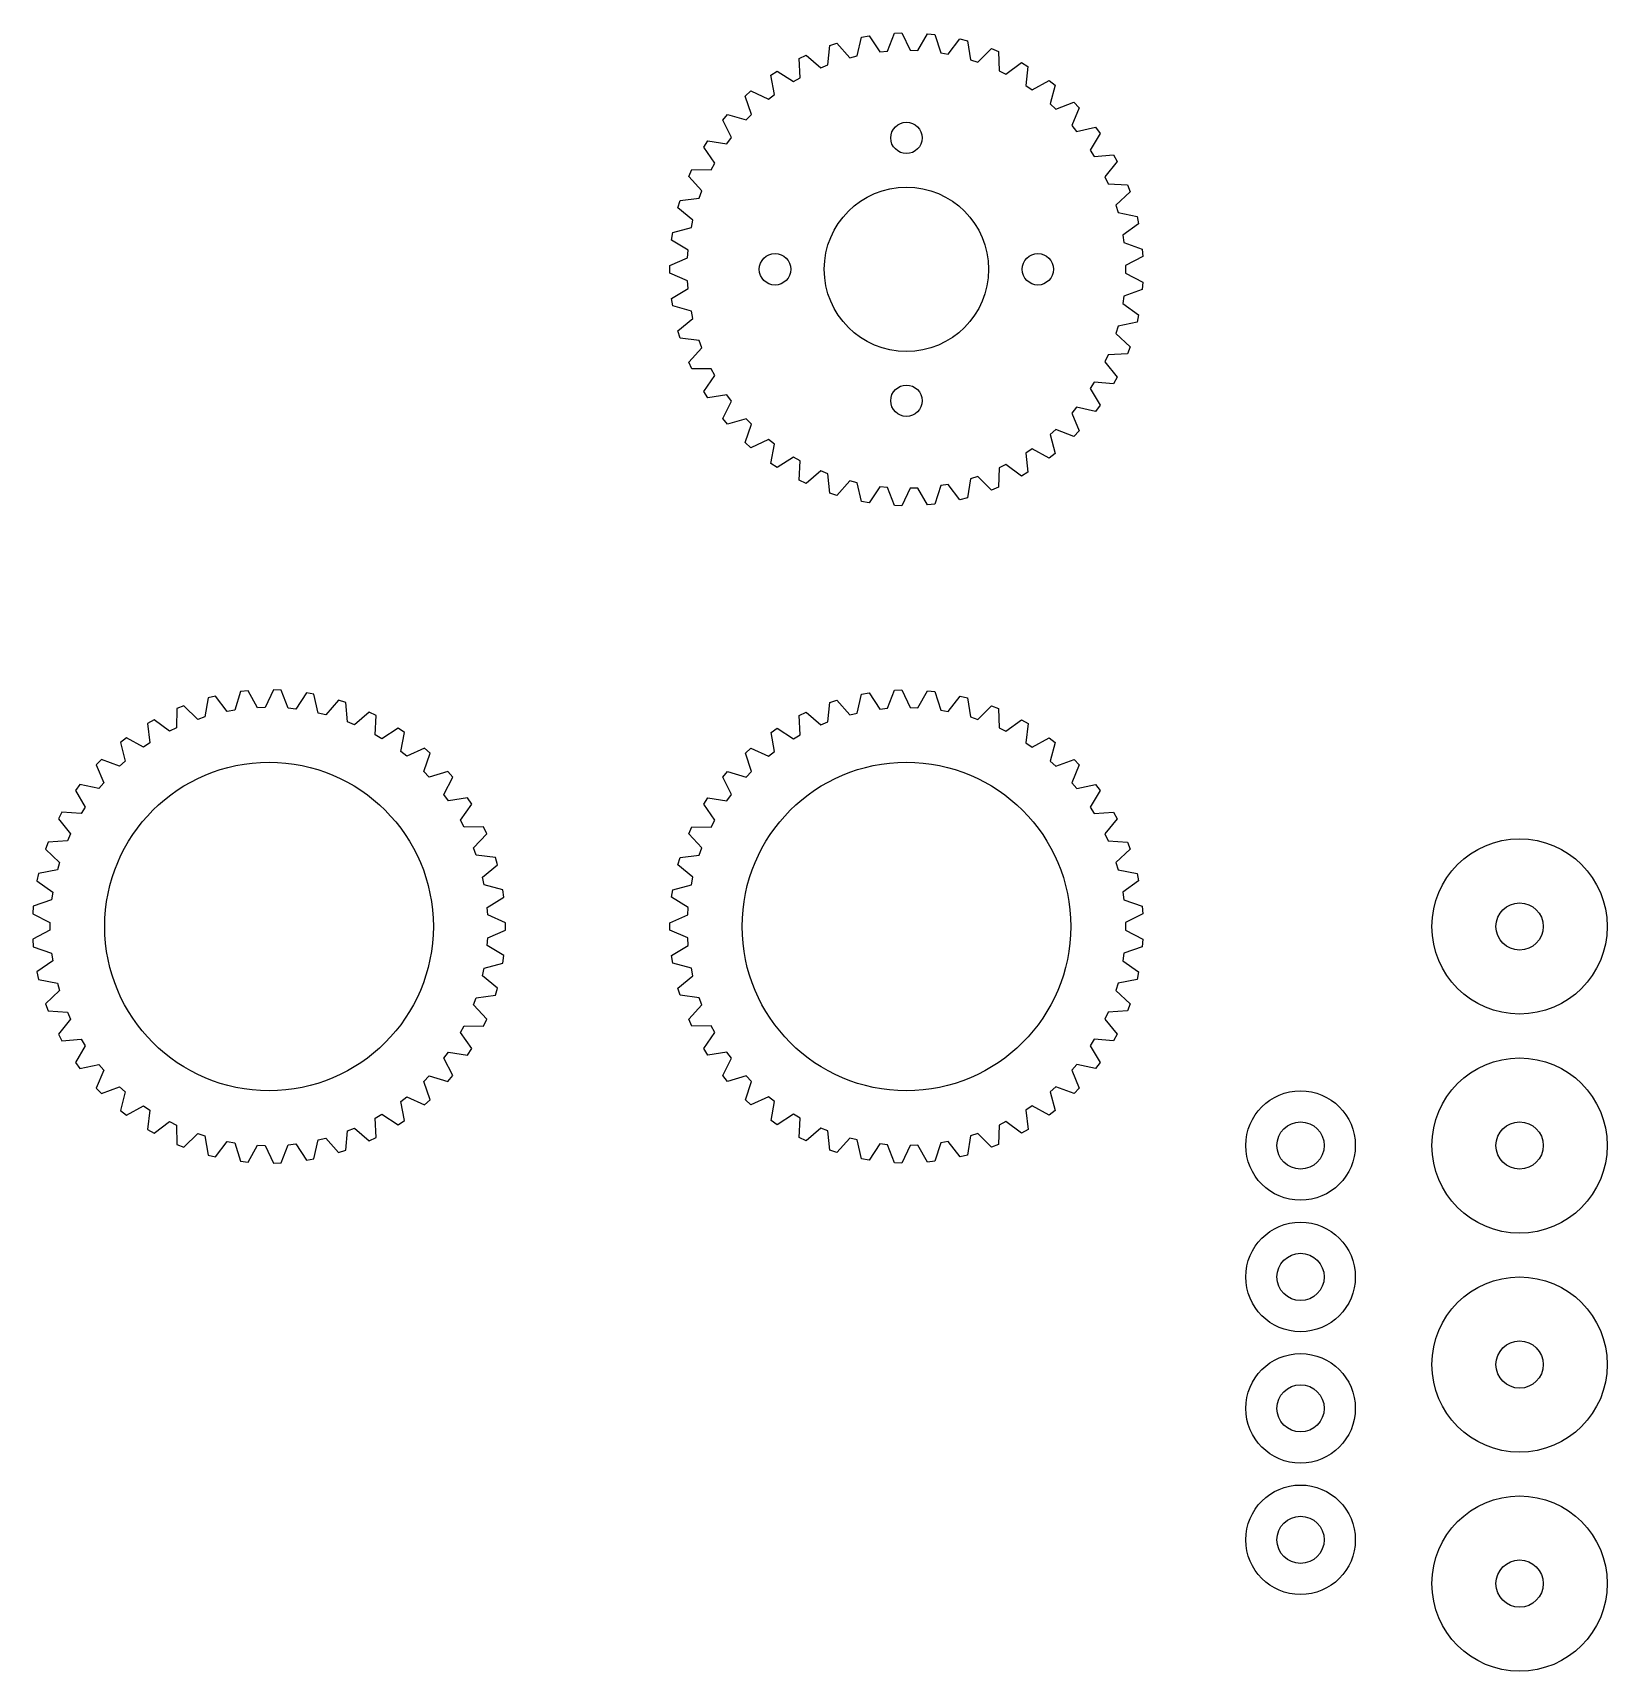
# Model space of a CAD drawing. Header units: inches. Extents: x -0.4 to 25.4, y -3.6 to 3.1.
# Drawn here: x 5.006 to 8.6, y -2.4 to 1.34 of the extents above; entities that cross this region are included whole.
import ezdxf

# ---------------------------------------------------------------- set-up
doc = ezdxf.new("R2010")
doc.units = ezdxf.units.IN
doc.header["$MEASUREMENT"] = 0
doc.layers.get('0').update_dxf_attribs({"lineweight": 25, "true_color": 0xffffff})

# ---------------------------------------------------------------- blocks, each defined once
blk = doc.blocks.new('bearing-gear')
at = {"color": 7, "true_color": 0x000000}
for p, q in [((-0.1125, 0.4872), (-0.1023, 0.5303)), ((-0.0853, 0.5333), (-0.0609, 0.4963)), ((-0.0436, 0.4981), (-0.0275, 0.5394)), ((-0.0102, 0.54), (0.0087, 0.4999)), ((0.0262, 0.4993), (0.0479, 0.5379)), ((0.065, 0.5361), (0.0782, 0.4938)), ((0.0954, 0.4908), (0.1223, 0.526)), ((-0.229, 0.4891), (-0.1954, 0.4603)), ((-0.1792, 0.4668), (-0.1751, 0.5109)), ((-0.1587, 0.5162), (-0.1294, 0.483)), ((0.139, 0.5219), (0.1462, 0.4782)), ((0.1628, 0.4728), (0.1943, 0.5039)), ((0.2103, 0.4974), (0.2113, 0.4532)), ((-0.2948, 0.4525), (-0.2575, 0.4286)), ((-0.2424, 0.4373), (-0.2445, 0.4816)), ((0.227, 0.4455), (0.2625, 0.472)), ((0.2775, 0.4633), (0.2723, 0.4193)), ((-0.3009, 0.3993), (-0.3091, 0.4429)), ((0.2868, 0.4096), (0.3257, 0.4308)), ((0.3393, 0.4202), (0.328, 0.3774)), ((-0.3536, 0.3536), (-0.3677, 0.3955)), ((-0.3549, 0.4071), (-0.3147, 0.3886)), ((0.341, 0.3657), (0.3825, 0.3813)), ((-0.3993, 0.3009), (-0.4192, 0.3405)), ((-0.4081, 0.3537), (-0.3657, 0.341)), ((0.3944, 0.3689), (0.3774, 0.328)), ((0.3886, 0.3147), (0.4318, 0.3244)), ((0.4419, 0.3104), (0.4193, 0.2723)), ((-0.4373, 0.2424), (-0.4625, 0.2788)), ((-0.4534, 0.2935), (-0.4096, 0.2868)), ((-0.4898, 0.2275), (-0.4455, 0.227)), ((0.4286, 0.2575), (0.4727, 0.2611)), ((0.4808, 0.2459), (0.4532, 0.2113)), ((-0.4668, 0.1792), (-0.4968, 0.2118)), ((0.4603, 0.1954), (0.5045, 0.1928)), ((-0.5167, 0.1571), (-0.4728, 0.1628)), ((0.5104, 0.1766), (0.4782, 0.1462)), ((-0.4872, 0.1125), (-0.5215, 0.1406)), ((0.483, 0.1294), (0.5264, 0.1207)), ((-0.5335, 0.0837), (-0.4908, 0.0954)), ((0.53, 0.1038), (0.4938, 0.0782)), ((-0.4981, 0.0436), (-0.5359, 0.0666)), ((0.4963, 0.0609), (0.5381, 0.0463)), ((-0.54, 0.0086), (-0.4993, 0.0262)), ((0.5393, 0.0291), (0.4999, 0.0087)), ((-0.4993, -0.0262), (-0.54, -0.0086)), ((0.4999, -0.0087), (0.5393, -0.0291)), ((-0.5359, -0.0666), (-0.4981, -0.0436)), ((0.5381, -0.0463), (0.4963, -0.0609)), ((-0.4908, -0.0954), (-0.5335, -0.0837)), ((0.4938, -0.0782), (0.53, -0.1038)), ((-0.5215, -0.1406), (-0.4872, -0.1125)), ((0.4782, -0.1462), (0.5104, -0.1766)), ((0.5264, -0.1207), (0.483, -0.1294)), ((-0.4728, -0.1628), (-0.5167, -0.1571)), ((-0.4968, -0.2118), (-0.4668, -0.1792)), ((0.4532, -0.2113), (0.4808, -0.2459)), ((0.5045, -0.1928), (0.4603, -0.1954)), ((-0.4455, -0.227), (-0.4898, -0.2275)), ((-0.4625, -0.2788), (-0.4373, -0.2424)), ((0.4727, -0.2611), (0.4286, -0.2575)), ((-0.4096, -0.2868), (-0.4534, -0.2935)), ((0.4193, -0.2723), (0.4419, -0.3104)), ((-0.4192, -0.3405), (-0.3993, -0.3009)), ((0.3774, -0.328), (0.3944, -0.3689)), ((0.4318, -0.3244), (0.3886, -0.3147)), ((-0.3657, -0.341), (-0.4081, -0.3537)), ((-0.3677, -0.3955), (-0.3536, -0.3536)), ((0.3825, -0.3813), (0.341, -0.3657)), ((-0.3147, -0.3886), (-0.3549, -0.4071)), ((-0.3091, -0.4429), (-0.3009, -0.3993)), ((0.3257, -0.4308), (0.2868, -0.4096)), ((0.328, -0.3774), (0.3393, -0.4202)), ((-0.2575, -0.4286), (-0.2948, -0.4525)), ((-0.2445, -0.4816), (-0.2424, -0.4373)), ((0.2625, -0.472), (0.227, -0.4455)), ((0.2723, -0.4193), (0.2775, -0.4633)), ((-0.1954, -0.4603), (-0.229, -0.4891)), ((-0.1751, -0.5109), (-0.1792, -0.4668)), ((-0.1294, -0.483), (-0.1587, -0.5162)), ((0.1462, -0.4782), (0.139, -0.5219)), ((0.1943, -0.5039), (0.1628, -0.4728)), ((0.2113, -0.4532), (0.2103, -0.4974)), ((-0.1023, -0.5303), (-0.1125, -0.4872)), ((-0.0609, -0.4963), (-0.0853, -0.5333)), ((-0.0275, -0.5394), (-0.0436, -0.4981)), ((0.0087, -0.4999), (-0.0102, -0.54)), ((0.0479, -0.5379), (0.0262, -0.4993)), ((0.0782, -0.4938), (0.065, -0.5361)), ((0.1223, -0.526), (0.0954, -0.4908))]:
    blk.add_line(p, q, dxfattribs=at)
for p, q in [((-0.1023, 0.5303), (-0.0853, 0.5333)), ((-0.0275, 0.5394), (-0.0102, 0.54)), ((0.0479, 0.5379), (0.065, 0.5361)), ((0.1223, 0.526), (0.139, 0.5219)), ((-0.2445, 0.4816), (-0.229, 0.4891)), ((-0.1751, 0.5109), (-0.1587, 0.5162)), ((-0.1294, 0.483), (-0.1125, 0.4872)), ((-0.0609, 0.4963), (-0.0436, 0.4981)), ((0.0087, 0.4999), (0.0262, 0.4993)), ((0.0782, 0.4938), (0.0954, 0.4908)), ((0.1943, 0.5039), (0.2103, 0.4974)), ((-0.3091, 0.4429), (-0.2948, 0.4525)), ((-0.1954, 0.4603), (-0.1792, 0.4668)), ((0.1462, 0.4782), (0.1628, 0.4728)), ((0.2113, 0.4532), (0.227, 0.4455)), ((0.2625, 0.472), (0.2775, 0.4633)), ((-0.2575, 0.4286), (-0.2424, 0.4373)), ((0.2723, 0.4193), (0.2868, 0.4096)), ((0.3257, 0.4308), (0.3393, 0.4202)), ((-0.3677, 0.3955), (-0.3549, 0.4071)), ((-0.3147, 0.3886), (-0.3009, 0.3993)), ((0.328, 0.3774), (0.341, 0.3657)), ((0.3825, 0.3813), (0.3944, 0.3689)), ((-0.4192, 0.3405), (-0.4081, 0.3537)), ((-0.3657, 0.341), (-0.3536, 0.3536)), ((-0.4096, 0.2868), (-0.3993, 0.3009)), ((0.3774, 0.328), (0.3886, 0.3147)), ((0.4318, 0.3244), (0.4419, 0.3104)), ((-0.4625, 0.2788), (-0.4534, 0.2935)), ((0.4193, 0.2723), (0.4286, 0.2575)), ((-0.4968, 0.2118), (-0.4898, 0.2275)), ((-0.4455, 0.227), (-0.4373, 0.2424)), ((0.4727, 0.2611), (0.4808, 0.2459)), ((0.4532, 0.2113), (0.4603, 0.1954)), ((0.5045, 0.1928), (0.5104, 0.1766)), ((-0.5215, 0.1406), (-0.5167, 0.1571)), ((-0.4728, 0.1628), (-0.4668, 0.1792)), ((-0.4908, 0.0954), (-0.4872, 0.1125)), ((0.4782, 0.1462), (0.483, 0.1294)), ((0.5264, 0.1207), (0.53, 0.1038)), ((-0.5359, 0.0666), (-0.5335, 0.0837)), ((0.4938, 0.0782), (0.4963, 0.0609)), ((-0.4993, 0.0262), (-0.4981, 0.0436)), ((0.5381, 0.0463), (0.5393, 0.0291)), ((-0.54, -0.0086), (-0.54, 0.0086)), ((0.4999, 0.0087), (0.4999, -0.0087)), ((-0.4981, -0.0436), (-0.4993, -0.0262)), ((0.5393, -0.0291), (0.5381, -0.0463)), ((-0.5335, -0.0837), (-0.5359, -0.0666)), ((0.4963, -0.0609), (0.4938, -0.0782)), ((-0.4872, -0.1125), (-0.4908, -0.0954)), ((0.53, -0.1038), (0.5264, -0.1207)), ((-0.5167, -0.1571), (-0.5215, -0.1406)), ((0.483, -0.1294), (0.4782, -0.1462)), ((-0.4668, -0.1792), (-0.4728, -0.1628)), ((0.5104, -0.1766), (0.5045, -0.1928)), ((-0.4898, -0.2275), (-0.4968, -0.2118)), ((0.4603, -0.1954), (0.4532, -0.2113)), ((-0.4373, -0.2424), (-0.4455, -0.227)), ((0.4286, -0.2575), (0.4193, -0.2723)), ((0.4808, -0.2459), (0.4727, -0.2611)), ((-0.4534, -0.2935), (-0.4625, -0.2788)), ((-0.3993, -0.3009), (-0.4096, -0.2868)), ((0.3886, -0.3147), (0.3774, -0.328)), ((0.4419, -0.3104), (0.4318, -0.3244)), ((-0.4081, -0.3537), (-0.4192, -0.3405)), ((-0.3536, -0.3536), (-0.3657, -0.341)), ((0.341, -0.3657), (0.328, -0.3774)), ((0.3944, -0.3689), (0.3825, -0.3813)), ((-0.3549, -0.4071), (-0.3677, -0.3955)), ((-0.3009, -0.3993), (-0.3147, -0.3886)), ((0.2868, -0.4096), (0.2723, -0.4193)), ((-0.2948, -0.4525), (-0.3091, -0.4429)), ((-0.2424, -0.4373), (-0.2575, -0.4286)), ((0.227, -0.4455), (0.2113, -0.4532)), ((0.3393, -0.4202), (0.3257, -0.4308)), ((-0.229, -0.4891), (-0.2445, -0.4816)), ((-0.1792, -0.4668), (-0.1954, -0.4603)), ((-0.1125, -0.4872), (-0.1294, -0.483)), ((0.1628, -0.4728), (0.1462, -0.4782)), ((0.2775, -0.4633), (0.2625, -0.472)), ((-0.1587, -0.5162), (-0.1751, -0.5109)), ((-0.0436, -0.4981), (-0.0609, -0.4963)), ((0.0262, -0.4993), (0.0087, -0.4999)), ((0.0954, -0.4908), (0.0782, -0.4938)), ((0.139, -0.5219), (0.1223, -0.526)), ((0.2103, -0.4974), (0.1943, -0.5039)), ((-0.0853, -0.5333), (-0.1023, -0.5303)), ((-0.0102, -0.54), (-0.0275, -0.5394)), ((0.065, -0.5361), (0.0479, -0.5379))]:
    blk.add_line(p, q)

msp = doc.modelspace()

# ---------------------------------------------------------------- linework, layer by layer
at = {"color": 7, "true_color": 0x000000}
for p, q in [((6.8212, 1.2668), (6.8253, 1.3109)), ((6.8417, 1.3162), (6.8709, 1.283)), ((6.8879, 1.2872), (6.8981, 1.3303)), ((6.9151, 1.3333), (6.9394, 1.2963)), ((6.9568, 1.2981), (6.9729, 1.3394)), ((6.9901, 1.34), (7.0091, 1.2999)), ((7.0265, 1.2993), (7.0482, 1.3379)), ((7.0654, 1.3361), (7.0786, 1.2938)), ((7.0958, 1.2908), (7.1226, 1.326)), ((7.1394, 1.3219), (7.1465, 1.2782)), ((6.758, 1.2373), (6.7559, 1.2816)), ((6.7714, 1.2891), (6.805, 1.2603)), ((7.1631, 1.2728), (7.1946, 1.3039)), ((7.2106, 1.2974), (7.2117, 1.2532)), ((7.2274, 1.2455), (7.2629, 1.272)), ((6.6994, 1.1993), (6.6912, 1.2429)), ((6.7055, 1.2525), (6.7428, 1.2286)), ((7.2778, 1.2633), (7.2727, 1.2193)), ((6.6454, 1.2071), (6.6857, 1.1886)), ((7.2871, 1.2096), (7.326, 1.2308)), ((7.3396, 1.2202), (7.3284, 1.1774)), ((6.6468, 1.1536), (6.6326, 1.1955)), ((7.3414, 1.1657), (7.3828, 1.1813)), ((7.3948, 1.1689), (7.3777, 1.128)), ((6.601, 1.1009), (6.5811, 1.1405)), ((6.5922, 1.1537), (6.6347, 1.141)), ((7.3889, 1.1147), (7.4322, 1.1244)), ((6.547, 1.0935), (6.5908, 1.0868)), ((7.4423, 1.1104), (7.4197, 1.0723)), ((6.563, 1.0424), (6.5378, 1.0788)), ((7.4289, 1.0575), (7.4731, 1.0611)), ((6.5336, 0.9792), (6.5035, 1.0118)), ((6.5106, 1.0275), (6.5549, 1.027)), ((7.4812, 1.0459), (7.4535, 1.0113)), ((7.4606, 0.9954), (7.5048, 0.9928)), ((7.5107, 0.9766), (7.4785, 0.9462)), ((6.5132, 0.9125), (6.4789, 0.9406)), ((6.4837, 0.9571), (6.5276, 0.9628)), ((7.4833, 0.9294), (7.5268, 0.9207)), ((7.5303, 0.9038), (7.4942, 0.8782)), ((6.5023, 0.8436), (6.4644, 0.8666)), ((6.4668, 0.8837), (6.5095, 0.8954)), ((7.4966, 0.8609), (7.5384, 0.8463)), ((6.4604, 0.8086), (6.501, 0.8262)), ((6.4604, 0.8086), (6.501, 0.8262)), ((7.5396, 0.8291), (7.5003, 0.8087)), ((6.501, 0.7738), (6.4604, 0.7914)), ((6.501, 0.7738), (6.4604, 0.7914)), ((7.5003, 0.7913), (7.5396, 0.7709)), ((6.4644, 0.7334), (6.5023, 0.7564)), ((7.5384, 0.7537), (7.4966, 0.7391)), ((6.5095, 0.7046), (6.4668, 0.7163)), ((7.4942, 0.7218), (7.5303, 0.6962)), ((6.4789, 0.6594), (6.5132, 0.6875)), ((7.5268, 0.6793), (7.4833, 0.6706)), ((6.5276, 0.6372), (6.4837, 0.6429)), ((7.4785, 0.6538), (7.5107, 0.6234)), ((6.5035, 0.5882), (6.5336, 0.6208)), ((7.5048, 0.6072), (7.4606, 0.6046)), ((6.5549, 0.573), (6.5106, 0.5725)), ((7.4535, 0.5887), (7.4812, 0.5541)), ((6.5378, 0.5212), (6.563, 0.5576)), ((7.4197, 0.5277), (7.4423, 0.4896)), ((7.4731, 0.5389), (7.4289, 0.5425)), ((6.5908, 0.5132), (6.547, 0.5065)), ((6.5811, 0.4595), (6.601, 0.4991)), ((6.6347, 0.459), (6.5922, 0.4463)), ((7.3777, 0.472), (7.3948, 0.4311)), ((7.4322, 0.4756), (7.3889, 0.4853)), ((6.6326, 0.4045), (6.6468, 0.4464)), ((6.6857, 0.4114), (6.6454, 0.3929)), ((7.3284, 0.4226), (7.3396, 0.3798)), ((7.3828, 0.4187), (7.3414, 0.4343)), ((6.6912, 0.3571), (6.6994, 0.4007)), ((7.2727, 0.3807), (7.2778, 0.3367)), ((7.326, 0.3692), (7.2871, 0.3904)), ((6.7428, 0.3714), (6.7055, 0.3475)), ((6.7559, 0.3184), (6.758, 0.3627)), ((6.805, 0.3397), (6.7714, 0.3109)), ((7.2117, 0.3468), (7.2106, 0.3026)), ((7.2629, 0.328), (7.2274, 0.3545)), ((6.8253, 0.2891), (6.8212, 0.3332)), ((6.8709, 0.317), (6.8417, 0.2838)), ((6.8981, 0.2697), (6.8879, 0.3128)), ((6.9394, 0.3037), (6.9151, 0.2667)), ((6.9729, 0.2606), (6.9568, 0.3019)), ((7.0091, 0.3001), (6.9901, 0.26)), ((7.0482, 0.2621), (7.0265, 0.3007)), ((7.0786, 0.3062), (7.0654, 0.2639)), ((7.1226, 0.274), (7.0958, 0.3092)), ((7.1465, 0.3218), (7.1394, 0.2781)), ((7.1946, 0.2961), (7.1631, 0.3272)), ((5.4065, -0.1781), (5.3993, -0.2218)), ((5.4501, -0.2092), (5.4232, -0.174)), ((5.4804, -0.1639), (5.4672, -0.2062)), ((5.5193, -0.2007), (5.4976, -0.1621)), ((5.5557, -0.16), (5.5367, -0.2001)), ((5.589, -0.2019), (5.5729, -0.1606)), ((5.6307, -0.1667), (5.6064, -0.2037)), ((5.6579, -0.2128), (5.6477, -0.1697)), ((5.7041, -0.1838), (5.6749, -0.217)), ((5.3352, -0.2026), (5.3342, -0.2468)), ((5.3827, -0.2272), (5.3512, -0.1961)), ((5.7246, -0.2332), (5.7205, -0.1891)), ((5.7744, -0.2109), (5.7408, -0.2397)), ((5.7879, -0.2627), (5.7899, -0.2184)), ((5.268, -0.2367), (5.2731, -0.2807)), ((5.3185, -0.2545), (5.2829, -0.228)), ((5.8403, -0.2475), (5.803, -0.2714)), ((5.8464, -0.3007), (5.8546, -0.2571)), ((5.2062, -0.2798), (5.2174, -0.3226)), ((5.2587, -0.2904), (5.2198, -0.2692)), ((5.9004, -0.2929), (5.8601, -0.3114)), ((5.151, -0.3311), (5.1681, -0.372)), ((5.2045, -0.3343), (5.163, -0.3187)), ((5.899, -0.3464), (5.9132, -0.3045)), ((5.9536, -0.3463), (5.9111, -0.359)), ((5.9448, -0.3991), (5.9647, -0.3595)), ((5.1035, -0.3896), (5.1261, -0.4277)), ((5.1569, -0.3853), (5.1137, -0.3756)), ((5.9988, -0.4065), (5.955, -0.4132)), ((5.1169, -0.4425), (5.0727, -0.4389)), ((5.9828, -0.4576), (6.008, -0.4212)), ((5.0646, -0.4541), (5.0923, -0.4887)), ((6.0353, -0.4725), (5.991, -0.473)), ((5.0351, -0.5234), (5.0673, -0.5538)), ((5.0852, -0.5046), (5.041, -0.5072)), ((6.0123, -0.5208), (6.0423, -0.4882)), ((6.0622, -0.5429), (6.0182, -0.5372)), ((6.0327, -0.5875), (6.0669, -0.5594)), ((5.0155, -0.5962), (5.0516, -0.6218)), ((5.0625, -0.5706), (5.0191, -0.5793)), ((6.079, -0.6163), (6.0363, -0.6046)), ((6.0436, -0.6564), (6.0814, -0.6334)), ((5.0062, -0.6709), (5.0455, -0.6913)), ((5.0492, -0.6391), (5.0074, -0.6537)), ((5.0455, -0.7087), (5.0062, -0.7291)), ((6.0855, -0.6914), (6.0448, -0.6738)), ((6.0448, -0.7262), (6.0855, -0.7086)), ((5.0074, -0.7463), (5.0492, -0.7609)), ((6.0814, -0.7666), (6.0436, -0.7436)), ((5.0516, -0.7782), (5.0155, -0.8038)), ((6.0363, -0.7954), (6.079, -0.7837)), ((5.0191, -0.8207), (5.0625, -0.8294)), ((6.0669, -0.8406), (6.0327, -0.8125)), ((5.0673, -0.8462), (5.0351, -0.8766)), ((6.0182, -0.8628), (6.0622, -0.8571)), ((5.041, -0.8928), (5.0852, -0.8954)), ((6.0423, -0.9118), (6.0123, -0.8792)), ((5.0923, -0.9113), (5.0646, -0.9459)), ((5.991, -0.927), (6.0353, -0.9275)), ((5.0727, -0.9611), (5.1169, -0.9575)), ((5.1261, -0.9723), (5.1035, -1.0104)), ((6.008, -0.9788), (5.9828, -0.9424)), ((5.9647, -1.0405), (5.9448, -1.0009)), ((5.955, -0.9868), (5.9988, -0.9935)), ((5.1137, -1.0244), (5.1569, -1.0147)), ((5.1681, -1.028), (5.151, -1.0689)), ((5.9111, -1.041), (5.9536, -1.0537)), ((5.163, -1.0813), (5.2045, -1.0657)), ((5.2174, -1.0774), (5.2062, -1.1202)), ((5.9132, -1.0955), (5.899, -1.0536)), ((5.2198, -1.1308), (5.2587, -1.1096)), ((5.2731, -1.1193), (5.268, -1.1633)), ((5.8546, -1.1429), (5.8464, -1.0993)), ((5.8601, -1.0886), (5.9004, -1.1071)), ((5.2829, -1.172), (5.3185, -1.1455)), ((5.3342, -1.1532), (5.3352, -1.1974)), ((5.7899, -1.1816), (5.7879, -1.1373)), ((5.803, -1.1286), (5.8403, -1.1525)), ((5.3512, -1.2039), (5.3827, -1.1728)), ((5.3993, -1.1782), (5.4065, -1.2219)), ((5.4232, -1.226), (5.4501, -1.1908)), ((5.4672, -1.1938), (5.4804, -1.2361)), ((5.6064, -1.1963), (5.6307, -1.2333)), ((5.6477, -1.2303), (5.6579, -1.1872)), ((5.6749, -1.183), (5.7041, -1.2162)), ((5.7205, -1.2109), (5.7246, -1.1668)), ((5.7408, -1.1603), (5.7744, -1.1891)), ((5.4976, -1.2379), (5.5193, -1.1993)), ((5.5367, -1.1999), (5.5557, -1.24)), ((5.5729, -1.2394), (5.589, -1.1981))]:
    msp.add_line(p, q, dxfattribs=at)
for p, q in [((6.8253, 1.3109), (6.8417, 1.3162)), ((6.8981, 1.3303), (6.9151, 1.3333)), ((6.9729, 1.3394), (6.9901, 1.34)), ((7.0482, 1.3379), (7.0654, 1.3361)), ((7.1226, 1.326), (7.1394, 1.3219)), ((6.7559, 1.2816), (6.7714, 1.2891)), ((6.8709, 1.283), (6.8879, 1.2872)), ((6.9394, 1.2963), (6.9568, 1.2981)), ((7.0091, 1.2999), (7.0265, 1.2993)), ((7.0786, 1.2938), (7.0958, 1.2908)), ((7.1465, 1.2782), (7.1631, 1.2728)), ((7.1946, 1.3039), (7.2106, 1.2974)), ((7.2629, 1.272), (7.2778, 1.2633)), ((6.6912, 1.2429), (6.7055, 1.2525)), ((6.7428, 1.2286), (6.758, 1.2373)), ((6.805, 1.2603), (6.8212, 1.2668)), ((7.2117, 1.2532), (7.2274, 1.2455)), ((6.6326, 1.1955), (6.6454, 1.2071)), ((6.6857, 1.1886), (6.6994, 1.1993)), ((7.2727, 1.2193), (7.2871, 1.2096)), ((7.326, 1.2308), (7.3396, 1.2202)), ((7.3284, 1.1774), (7.3414, 1.1657)), ((7.3828, 1.1813), (7.3948, 1.1689)), ((6.5811, 1.1405), (6.5922, 1.1537)), ((6.6347, 1.141), (6.6468, 1.1536)), ((7.3777, 1.128), (7.3889, 1.1147)), ((7.4322, 1.1244), (7.4423, 1.1104)), ((6.5378, 1.0788), (6.547, 1.0935)), ((6.5908, 1.0868), (6.601, 1.1009)), ((7.4197, 1.0723), (7.4289, 1.0575)), ((7.4731, 1.0611), (7.4812, 1.0459)), ((6.5035, 1.0118), (6.5106, 1.0275)), ((6.5549, 1.027), (6.563, 1.0424)), ((7.4535, 1.0113), (7.4606, 0.9954)), ((6.5276, 0.9628), (6.5336, 0.9792)), ((7.5048, 0.9928), (7.5107, 0.9766)), ((6.4789, 0.9406), (6.4837, 0.9571)), ((7.4785, 0.9462), (7.4833, 0.9294)), ((6.5095, 0.8954), (6.5132, 0.9125)), ((7.5268, 0.9207), (7.5303, 0.9038)), ((6.4644, 0.8666), (6.4668, 0.8837)), ((7.4942, 0.8782), (7.4966, 0.8609)), ((6.501, 0.8262), (6.5023, 0.8436)), ((6.501, 0.8262), (6.5023, 0.8436)), ((7.5384, 0.8463), (7.5396, 0.8291)), ((6.4604, 0.7914), (6.4604, 0.8086)), ((6.4604, 0.7914), (6.4604, 0.8086)), ((7.5003, 0.8087), (7.5003, 0.7913)), ((6.5023, 0.7564), (6.501, 0.7738)), ((7.5396, 0.7709), (7.5384, 0.7537)), ((6.4668, 0.7163), (6.4644, 0.7334)), ((7.4966, 0.7391), (7.4942, 0.7218)), ((6.5132, 0.6875), (6.5095, 0.7046)), ((7.5303, 0.6962), (7.5268, 0.6793)), ((6.4837, 0.6429), (6.4789, 0.6594)), ((6.5336, 0.6208), (6.5276, 0.6372)), ((7.4833, 0.6706), (7.4785, 0.6538)), ((7.4606, 0.6046), (7.4535, 0.5887)), ((7.5107, 0.6234), (7.5048, 0.6072)), ((6.5106, 0.5725), (6.5035, 0.5882)), ((6.563, 0.5576), (6.5549, 0.573)), ((7.4289, 0.5425), (7.4197, 0.5277)), ((7.4812, 0.5541), (7.4731, 0.5389)), ((6.547, 0.5065), (6.5378, 0.5212)), ((6.601, 0.4991), (6.5908, 0.5132)), ((7.4423, 0.4896), (7.4322, 0.4756)), ((6.5922, 0.4463), (6.5811, 0.4595)), ((6.6468, 0.4464), (6.6347, 0.459)), ((7.3889, 0.4853), (7.3777, 0.472)), ((6.6994, 0.4007), (6.6857, 0.4114)), ((7.3414, 0.4343), (7.3284, 0.4226)), ((7.3948, 0.4311), (7.3828, 0.4187)), ((6.6454, 0.3929), (6.6326, 0.4045)), ((7.2871, 0.3904), (7.2727, 0.3807)), ((7.3396, 0.3798), (7.326, 0.3692)), ((6.7055, 0.3475), (6.6912, 0.3571)), ((6.758, 0.3627), (6.7428, 0.3714)), ((6.8212, 0.3332), (6.805, 0.3397)), ((7.2274, 0.3545), (7.2117, 0.3468)), ((7.2778, 0.3367), (7.2629, 0.328)), ((6.7714, 0.3109), (6.7559, 0.3184)), ((6.8879, 0.3128), (6.8709, 0.317)), ((6.9568, 0.3019), (6.9394, 0.3037)), ((7.0265, 0.3007), (7.0091, 0.3001)), ((7.0958, 0.3092), (7.0786, 0.3062)), ((7.1631, 0.3272), (7.1465, 0.3218)), ((7.2106, 0.3026), (7.1946, 0.2961)), ((6.8417, 0.2838), (6.8253, 0.2891)), ((6.9151, 0.2667), (6.8981, 0.2697)), ((7.0654, 0.2639), (7.0482, 0.2621)), ((7.1394, 0.2781), (7.1226, 0.274)), ((6.9901, 0.26), (6.9729, 0.2606)), ((5.4232, -0.174), (5.4065, -0.1781)), ((5.4976, -0.1621), (5.4804, -0.1639)), ((5.5729, -0.1606), (5.5557, -0.16)), ((5.6477, -0.1697), (5.6307, -0.1667)), ((5.7205, -0.1891), (5.7041, -0.1838)), ((5.3512, -0.1961), (5.3352, -0.2026)), ((5.3993, -0.2218), (5.3827, -0.2272)), ((5.4672, -0.2062), (5.4501, -0.2092)), ((5.5367, -0.2001), (5.5193, -0.2007)), ((5.6064, -0.2037), (5.589, -0.2019)), ((5.6749, -0.217), (5.6579, -0.2128)), ((5.7899, -0.2184), (5.7744, -0.2109)), ((5.2829, -0.228), (5.268, -0.2367)), ((5.3342, -0.2468), (5.3185, -0.2545)), ((5.7408, -0.2397), (5.7246, -0.2332)), ((5.8546, -0.2571), (5.8403, -0.2475)), ((5.2198, -0.2692), (5.2062, -0.2798)), ((5.2731, -0.2807), (5.2587, -0.2904)), ((5.803, -0.2714), (5.7879, -0.2627)), ((5.9132, -0.3045), (5.9004, -0.2929)), ((5.163, -0.3187), (5.151, -0.3311)), ((5.2174, -0.3226), (5.2045, -0.3343)), ((5.8601, -0.3114), (5.8464, -0.3007)), ((5.1681, -0.372), (5.1569, -0.3853)), ((5.9111, -0.359), (5.899, -0.3464)), ((5.9647, -0.3595), (5.9536, -0.3463)), ((5.1137, -0.3756), (5.1035, -0.3896)), ((5.955, -0.4132), (5.9448, -0.3991)), ((6.008, -0.4212), (5.9988, -0.4065)), ((5.0727, -0.4389), (5.0646, -0.4541)), ((5.1261, -0.4277), (5.1169, -0.4425)), ((5.991, -0.473), (5.9828, -0.4576)), ((6.0423, -0.4882), (6.0353, -0.4725)), ((5.041, -0.5072), (5.0351, -0.5234)), ((5.0923, -0.4887), (5.0852, -0.5046)), ((6.0182, -0.5372), (6.0123, -0.5208)), ((5.0673, -0.5538), (5.0625, -0.5706)), ((6.0669, -0.5594), (6.0622, -0.5429)), ((5.0191, -0.5793), (5.0155, -0.5962)), ((6.0363, -0.6046), (6.0327, -0.5875)), ((5.0516, -0.6218), (5.0492, -0.6391)), ((6.0814, -0.6334), (6.079, -0.6163)), ((5.0074, -0.6537), (5.0062, -0.6709)), ((6.0448, -0.6738), (6.0436, -0.6564)), ((5.0455, -0.6913), (5.0455, -0.7087)), ((6.0855, -0.7086), (6.0855, -0.6914)), ((5.0062, -0.7291), (5.0074, -0.7463)), ((6.0436, -0.7436), (6.0448, -0.7262)), ((5.0492, -0.7609), (5.0516, -0.7782)), ((6.079, -0.7837), (6.0814, -0.7666)), ((5.0155, -0.8038), (5.0191, -0.8207)), ((6.0327, -0.8125), (6.0363, -0.7954)), ((5.0625, -0.8294), (5.0673, -0.8462)), ((6.0622, -0.8571), (6.0669, -0.8406)), ((5.0351, -0.8766), (5.041, -0.8928)), ((5.0852, -0.8954), (5.0923, -0.9113)), ((6.0123, -0.8792), (6.0182, -0.8628)), ((5.9828, -0.9424), (5.991, -0.927)), ((6.0353, -0.9275), (6.0423, -0.9118)), ((5.0646, -0.9459), (5.0727, -0.9611)), ((5.1169, -0.9575), (5.1261, -0.9723)), ((5.9448, -1.0009), (5.955, -0.9868)), ((5.9988, -0.9935), (6.008, -0.9788)), ((5.1035, -1.0104), (5.1137, -1.0244)), ((5.1569, -1.0147), (5.1681, -1.028)), ((5.899, -1.0536), (5.9111, -1.041)), ((5.9536, -1.0537), (5.9647, -1.0405)), ((5.151, -1.0689), (5.163, -1.0813)), ((5.2045, -1.0657), (5.2174, -1.0774)), ((5.2062, -1.1202), (5.2198, -1.1308)), ((5.2587, -1.1096), (5.2731, -1.1193)), ((5.8464, -1.0993), (5.8601, -1.0886)), ((5.9004, -1.1071), (5.9132, -1.0955)), ((5.3185, -1.1455), (5.3342, -1.1532)), ((5.7879, -1.1373), (5.803, -1.1286)), ((5.8403, -1.1525), (5.8546, -1.1429)), ((5.268, -1.1633), (5.2829, -1.172)), ((5.3827, -1.1728), (5.3993, -1.1782)), ((5.4501, -1.1908), (5.4672, -1.1938)), ((5.589, -1.1981), (5.6064, -1.1963)), ((5.6579, -1.1872), (5.6749, -1.183)), ((5.7246, -1.1668), (5.7408, -1.1603)), ((5.7744, -1.1891), (5.7899, -1.1816)), ((5.3352, -1.1974), (5.3512, -1.2039)), ((5.4065, -1.2219), (5.4232, -1.226)), ((5.5193, -1.1993), (5.5367, -1.1999)), ((5.6307, -1.2333), (5.6477, -1.2303)), ((5.7041, -1.2162), (5.7205, -1.2109)), ((5.4804, -1.2361), (5.4976, -1.2379)), ((5.5557, -1.24), (5.5729, -1.2394))]:
    msp.add_line(p, q)
at = {"color": 1, "true_color": 0xff0000}
for centre, radius in [((7.0004, 1.1), 0.0358), ((7.0004, 0.8), 0.1875), ((6.7004, 0.8), 0.0358), ((7.3004, 0.8), 0.0358), ((7.0004, 0.5), 0.0358)]:
    msp.add_circle(centre, radius, dxfattribs=at)
at = {"color": 3, "true_color": 0x00ff00}
for centre, radius in [((5.5455, -0.7), 0.375), ((7.0004, -0.7), 0.375), ((8.4, -0.7), 0.0539), ((7.9, -1.2), 0.0539), ((8.4, -1.2), 0.0539), ((7.9, -1.5), 0.0539), ((8.4, -1.7), 0.0539), ((7.9, -1.8), 0.0539), ((7.9, -2.1), 0.0539), ((8.4, -2.2), 0.0539)]:
    msp.add_circle(centre, radius, dxfattribs=at)
for centre, radius in [((8.4, -0.7), 0.2), ((8.4, -1.2), 0.2), ((7.9, -1.2), 0.125), ((7.9, -1.5), 0.125), ((8.4, -1.7), 0.2), ((7.9, -1.8), 0.125), ((7.9, -2.1), 0.125), ((8.4, -2.2), 0.2)]:
    msp.add_circle(centre, radius)

# ---------------------------------------------------------------- block references
msp.add_blockref('bearing-gear', (7.0004, -0.7))

doc.saveas('drawing.dxf')
